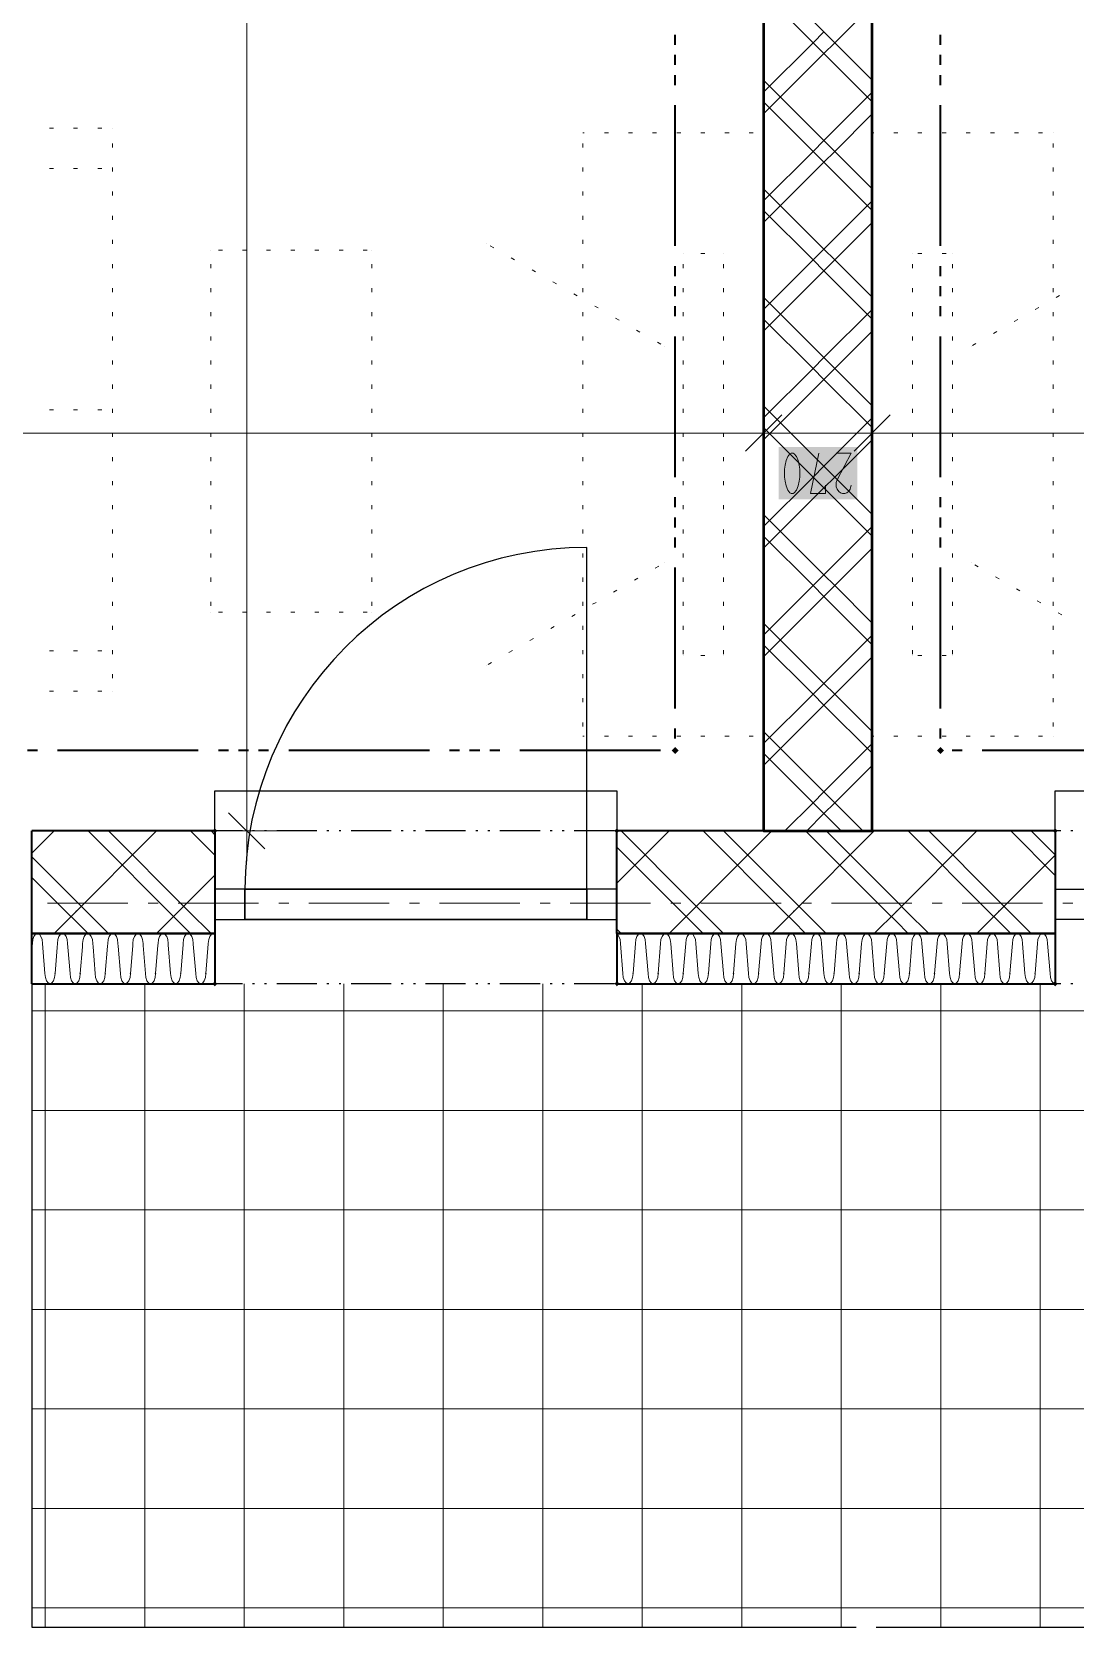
# Model space of a CAD drawing. Header units: millimetres. Extents: x 0 to 594, y 0 to 420.
# Drawn here: x 428.51 to 452.27, y 127.28 to 163.61 of the extents above; entities that cross this region are included whole.
import ezdxf

# ---------------------------------------------------------------- set-up
doc = ezdxf.new("R2010")
doc.units = ezdxf.units.MM
doc.header["$LTSCALE"] = 8
for name, color, linetype in [('PDF_Dvere', 7, 'Continuous'), ('PDF_Koty delkove', 7, 'Continuous'), ('PDF_Nabytek', 7, 'Continuous'), ('PDF_Obecne 0.25', 7, 'Continuous'), ('PDF_Osy hlavni', 7, 'Continuous'), ('PDF_Pozarni useky', 7, 'Continuous'), ('PDF_Srafy', 7, 'Continuous'), ('PDF_Steny akusticke', 7, 'Continuous'), ('PDF_Steny sendvic', 7, 'Continuous')]:
    doc.layers.add(name, color=color, linetype=linetype)

msp = doc.modelspace()

# ---------------------------------------------------------------- linework, layer by layer
at = {"layer": 'PDF_Dvere', "lineweight": 25}
msp.add_lwpolyline([(441.148, 144.084), (441.148, 151.869, 0.414213), (433.363, 144.084)], format="xyb", dxfattribs=at)
for points in [[(432.676, 143.397), (433.363, 143.397), (433.363, 144.084), (432.676, 144.084)], [(433.363, 143.397), (433.363, 144.084)], [(441.148, 143.397), (441.835, 143.397), (441.835, 144.084), (441.148, 144.084)], [(441.148, 143.397), (441.148, 144.084)], [(452.505, 143.397), (451.818, 143.397), (451.818, 144.084), (452.505, 144.084)]]:
    msp.add_lwpolyline(points, close=True, dxfattribs=at)
for points in [[(433.363, 144.084), (441.148, 144.084), (433.363, 144.084)], [(433.363, 143.397), (441.148, 143.397), (433.363, 143.397)]]:
    msp.add_lwpolyline(points, dxfattribs=at)
at = {"layer": 'PDF_Koty delkove', "lineweight": 18}
for points in [[(433.403, 145.412), (433.403, 169.339), (433.403, 177.846), (433.403, 188.275), (433.403, 189.603), (433.403, 196.014), (433.403, 218.728), (433.403, 220.102), (433.403, 222.575)], [(445.178, 155.161), (445.178, 154.474), (445.178, 153.787)], [(447.651, 155.161), (447.651, 154.474), (447.651, 153.787)], [(445.59, 154.886), (444.766, 154.062)], [(448.063, 154.886), (447.239, 154.062)], [(527.974, 154.474), (524.585, 154.474), (496.918, 154.474), (493.041, 154.474), (490.232, 154.474), (487.217, 154.474), (484.744, 154.474), (472.455, 154.474), (460.874, 154.474), (457.966, 154.474), (447.651, 154.474), (445.178, 154.474), (432.991, 154.474), (430.623, 154.474), (409.093, 154.474), (407.169, 154.474)], [(446.586, 153.283), (446.586, 153.1), (446.243, 153.1), (446.438, 154.016)], [(446.83, 154.016), (447.173, 154.016), (446.854, 153.405), (446.83, 153.344), (446.83, 153.252), (446.854, 153.192), (446.891, 153.146), (446.928, 153.115), (446.977, 153.1), (447.025, 153.1), (447.075, 153.115), (447.111, 153.146), (447.148, 153.192), (447.173, 153.283)], [(433.815, 145), (432.991, 145.824)], [(434.09, 145.412), (433.403, 145.412), (432.716, 145.412)], [(433.403, 145.412), (433.403, 144.725)]]:
    msp.add_lwpolyline(points, dxfattribs=at)
msp.add_lwpolyline([(445.656, 153.649), (445.656, 153.466), (445.668, 153.375), (445.693, 153.268), (445.729, 153.176), (445.778, 153.115), (445.803, 153.1), (445.851, 153.1), (445.876, 153.115), (445.925, 153.176), (445.961, 153.268), (445.986, 153.375), (445.999, 153.466), (445.999, 153.649), (445.986, 153.741), (445.961, 153.848), (445.925, 153.939), (445.876, 154.001), (445.851, 154.016), (445.803, 154.016), (445.778, 154.001), (445.729, 153.939), (445.693, 153.848), (445.668, 153.741)], close=True, dxfattribs=at)
at = {"layer": 'PDF_Koty delkove', "color": 7, "lineweight": 18, "true_color": 0xffffff, "transparency": 33554559}
msp.add_solid([(447.31, 154.154), (445.519, 154.154), (447.31, 152.963), (445.519, 152.963)], dxfattribs=at)
at = {"layer": 'PDF_Nabytek', "lineweight": 13}
for points in [[(429.002, 161.417), (428.91, 161.417)], [(429.551, 161.417), (429.46, 161.417)], [(430.101, 161.417), (430.009, 161.417)], [(430.344, 161.417), (430.344, 161.417)], [(430.344, 161.417), (430.344, 161.417)], [(430.344, 160.98), (430.344, 161.071)], [(441.057, 161.311), (441.057, 161.311)], [(441.092, 161.311), (441.057, 161.311)], [(441.057, 161.311), (441.057, 161.311)], [(441.057, 160.98), (441.057, 161.071)], [(441.641, 161.311), (441.549, 161.311)], [(442.191, 161.311), (442.099, 161.311)], [(442.74, 161.311), (442.649, 161.311)], [(443.29, 161.311), (443.198, 161.311)], [(443.839, 161.311), (443.748, 161.311)], [(444.389, 161.311), (444.297, 161.311)], [(444.938, 161.311), (444.847, 161.311)], [(445.178, 161.311), (445.178, 161.311)], [(445.178, 161.311), (445.178, 161.311)], [(445.178, 160.98), (445.178, 161.071)], [(447.686, 161.311), (447.651, 161.311)], [(447.651, 161.311), (447.651, 161.311)], [(447.651, 161.311), (447.651, 161.311)], [(447.651, 160.98), (447.651, 161.071)], [(448.235, 161.311), (448.144, 161.311)], [(448.785, 161.311), (448.693, 161.311)], [(449.334, 161.311), (449.243, 161.311)], [(449.884, 161.311), (449.792, 161.311)], [(450.433, 161.311), (450.342, 161.311)], [(450.983, 161.311), (450.891, 161.311)], [(451.533, 161.311), (451.441, 161.311)], [(451.772, 161.311), (451.772, 161.311)], [(451.772, 161.311), (451.772, 161.311)], [(451.772, 160.98), (451.772, 161.071)], [(429.002, 160.501), (428.91, 160.501)], [(429.551, 160.501), (429.46, 160.501)], [(430.101, 160.501), (430.009, 160.501)], [(430.344, 160.43), (430.344, 160.522)], [(430.344, 160.501), (430.344, 160.501)], [(441.057, 160.43), (441.057, 160.522)], [(445.178, 160.43), (445.178, 160.522)], [(447.651, 160.43), (447.651, 160.522)], [(451.772, 160.43), (451.772, 160.522)], [(430.344, 159.881), (430.344, 159.972)], [(441.057, 159.881), (441.057, 159.972)], [(445.178, 159.881), (445.178, 159.972)], [(447.651, 159.881), (447.651, 159.972)], [(451.772, 159.881), (451.772, 159.972)], [(430.344, 159.331), (430.344, 159.423)], [(441.057, 159.331), (441.057, 159.423)], [(445.178, 159.331), (445.178, 159.423)], [(447.651, 159.331), (447.651, 159.423)], [(451.772, 159.331), (451.772, 159.423)], [(430.344, 158.782), (430.344, 158.873)], [(438.868, 158.789), (438.868, 158.789)], [(441.057, 158.782), (441.057, 158.873)], [(445.178, 158.782), (445.178, 158.873)], [(447.651, 158.782), (447.651, 158.873)], [(451.772, 158.782), (451.772, 158.873)], [(432.586, 158.64), (432.586, 158.64)], [(432.586, 158.64), (432.586, 158.64)], [(432.849, 158.64), (432.757, 158.64)], [(433.398, 158.64), (433.307, 158.64)], [(433.948, 158.64), (433.856, 158.64)], [(434.497, 158.64), (434.406, 158.64)], [(435.047, 158.64), (434.955, 158.64)], [(435.596, 158.64), (435.505, 158.64)], [(436.146, 158.64), (436.054, 158.64)], [(436.25, 158.64), (436.25, 158.64)], [(436.25, 158.64), (436.25, 158.64)], [(439.03, 158.695), (438.951, 158.741)], [(439.506, 158.421), (439.426, 158.466)], [(443.346, 158.564), (443.346, 158.564)], [(443.346, 158.564), (443.346, 158.564)], [(443.839, 158.564), (443.748, 158.564)], [(444.262, 158.564), (444.262, 158.564)], [(444.262, 158.564), (444.262, 158.564)], [(448.567, 158.564), (448.567, 158.564)], [(448.567, 158.564), (448.567, 158.564)], [(448.785, 158.564), (448.693, 158.564)], [(449.334, 158.564), (449.243, 158.564)], [(449.483, 158.564), (449.483, 158.564)], [(449.483, 158.564), (449.483, 158.564)], [(430.344, 158.232), (430.344, 158.324)], [(432.586, 158.232), (432.586, 158.324)], [(436.25, 158.232), (436.25, 158.324)], [(439.982, 158.146), (439.902, 158.192)], [(441.057, 158.232), (441.057, 158.324)], [(443.346, 158.232), (443.346, 158.324)], [(444.262, 158.232), (444.262, 158.324)], [(445.178, 158.232), (445.178, 158.324)], [(447.651, 158.232), (447.651, 158.324)], [(448.567, 158.232), (448.567, 158.324)], [(449.483, 158.232), (449.483, 158.324)], [(451.772, 158.232), (451.772, 158.324)], [(430.344, 157.683), (430.344, 157.774)], [(432.586, 157.683), (432.586, 157.774)], [(436.25, 157.683), (436.25, 157.774)], [(440.458, 157.871), (440.378, 157.917)], [(441.057, 157.683), (441.057, 157.774)], [(443.346, 157.683), (443.346, 157.774)], [(444.262, 157.683), (444.262, 157.774)], [(445.178, 157.683), (445.178, 157.774)], [(447.651, 157.683), (447.651, 157.774)], [(448.567, 157.683), (448.567, 157.774)], [(449.483, 157.683), (449.483, 157.774)], [(451.772, 157.683), (451.772, 157.774)], [(440.933, 157.596), (440.854, 157.642)], [(441.409, 157.322), (441.33, 157.367)], [(451.363, 157.289), (451.443, 157.335)], [(451.839, 157.564), (451.918, 157.609)], [(430.344, 157.133), (430.344, 157.225)], [(432.586, 157.133), (432.586, 157.225)], [(436.25, 157.133), (436.25, 157.225)], [(441.057, 157.133), (441.057, 157.225)], [(441.885, 157.047), (441.806, 157.093)], [(443.346, 157.133), (443.346, 157.225)], [(444.262, 157.133), (444.262, 157.225)], [(445.178, 157.133), (445.178, 157.225)], [(447.651, 157.133), (447.651, 157.225)], [(448.567, 157.133), (448.567, 157.225)], [(449.483, 157.133), (449.483, 157.225)], [(450.887, 157.014), (450.967, 157.06)], [(451.772, 157.133), (451.772, 157.225)], [(430.344, 156.584), (430.344, 156.675)], [(432.586, 156.584), (432.586, 156.675)], [(436.25, 156.584), (436.25, 156.675)], [(441.057, 156.584), (441.057, 156.675)], [(442.361, 156.772), (442.282, 156.818)], [(443.346, 156.584), (443.346, 156.675)], [(444.262, 156.584), (444.262, 156.675)], [(445.178, 156.584), (445.178, 156.675)], [(447.651, 156.584), (447.651, 156.675)], [(448.567, 156.584), (448.567, 156.675)], [(449.483, 156.584), (449.483, 156.675)], [(450.411, 156.739), (450.491, 156.785)], [(451.772, 156.584), (451.772, 156.675)], [(442.837, 156.497), (442.758, 156.543)], [(442.91, 156.455), (442.91, 156.455)], [(449.919, 156.455), (449.919, 156.455)], [(449.936, 156.465), (450.015, 156.51)], [(430.344, 156.034), (430.344, 156.126)], [(432.586, 156.034), (432.586, 156.126)], [(436.25, 156.034), (436.25, 156.126)], [(441.057, 156.034), (441.057, 156.126)], [(443.346, 156.034), (443.346, 156.126)], [(444.262, 156.034), (444.262, 156.126)], [(445.178, 156.034), (445.178, 156.126)], [(447.651, 156.034), (447.651, 156.126)], [(448.567, 156.034), (448.567, 156.126)], [(449.483, 156.034), (449.483, 156.126)], [(451.772, 156.034), (451.772, 156.126)], [(430.344, 155.484), (430.344, 155.576)], [(432.586, 155.484), (432.586, 155.576)], [(436.25, 155.484), (436.25, 155.576)], [(441.057, 155.484), (441.057, 155.576)], [(443.346, 155.484), (443.346, 155.576)], [(444.262, 155.484), (444.262, 155.576)], [(445.178, 155.484), (445.178, 155.576)], [(447.651, 155.484), (447.651, 155.576)], [(448.567, 155.484), (448.567, 155.576)], [(449.483, 155.484), (449.483, 155.576)], [(451.772, 155.484), (451.772, 155.576)], [(429.002, 155.006), (428.91, 155.006)], [(429.551, 155.006), (429.46, 155.006)], [(430.101, 155.006), (430.009, 155.006)], [(430.344, 154.935), (430.344, 155.027)], [(430.344, 155.006), (430.344, 155.006)], [(432.586, 154.935), (432.586, 155.027)], [(436.25, 154.935), (436.25, 155.027)], [(441.057, 154.935), (441.057, 155.027)], [(443.346, 154.935), (443.346, 155.027)], [(444.262, 154.935), (444.262, 155.027)], [(445.178, 154.935), (445.178, 155.027)], [(447.651, 154.935), (447.651, 155.027)], [(448.567, 154.935), (448.567, 155.027)], [(449.483, 154.935), (449.483, 155.027)], [(451.772, 154.935), (451.772, 155.027)], [(430.344, 154.385), (430.344, 154.477)], [(432.586, 154.385), (432.586, 154.477)], [(436.25, 154.385), (436.25, 154.477)], [(441.057, 154.385), (441.057, 154.477)], [(443.346, 154.385), (443.346, 154.477)], [(444.262, 154.385), (444.262, 154.477)], [(445.178, 154.385), (445.178, 154.477)], [(447.651, 154.385), (447.651, 154.477)], [(448.567, 154.385), (448.567, 154.477)], [(449.483, 154.385), (449.483, 154.477)], [(451.772, 154.385), (451.772, 154.477)], [(430.344, 153.836), (430.344, 153.927)], [(432.586, 153.836), (432.586, 153.927)], [(436.25, 153.836), (436.25, 153.927)], [(441.057, 153.836), (441.057, 153.927)], [(443.346, 153.836), (443.346, 153.927)], [(444.262, 153.836), (444.262, 153.927)], [(445.178, 153.836), (445.178, 153.927)], [(447.651, 153.836), (447.651, 153.927)], [(448.567, 153.836), (448.567, 153.927)], [(449.483, 153.836), (449.483, 153.927)], [(451.772, 153.836), (451.772, 153.927)], [(430.344, 153.286), (430.344, 153.378)], [(432.586, 153.286), (432.586, 153.378)], [(436.25, 153.286), (436.25, 153.378)], [(441.057, 153.286), (441.057, 153.378)], [(443.346, 153.286), (443.346, 153.378)], [(444.262, 153.286), (444.262, 153.378)], [(445.178, 153.286), (445.178, 153.378)], [(447.651, 153.286), (447.651, 153.378)], [(448.567, 153.286), (448.567, 153.378)], [(449.483, 153.286), (449.483, 153.378)], [(451.772, 153.286), (451.772, 153.378)], [(430.344, 152.737), (430.344, 152.828)], [(432.586, 152.737), (432.586, 152.828)], [(436.25, 152.737), (436.25, 152.828)], [(441.057, 152.737), (441.057, 152.828)], [(443.346, 152.737), (443.346, 152.828)], [(444.262, 152.737), (444.262, 152.828)], [(445.178, 152.737), (445.178, 152.828)], [(447.651, 152.737), (447.651, 152.828)], [(448.567, 152.737), (448.567, 152.828)], [(449.483, 152.737), (449.483, 152.828)], [(451.772, 152.737), (451.772, 152.828)], [(430.344, 152.187), (430.344, 152.279)], [(432.586, 152.187), (432.586, 152.279)], [(436.25, 152.187), (436.25, 152.279)], [(441.057, 152.187), (441.057, 152.279)], [(443.346, 152.187), (443.346, 152.279)], [(444.262, 152.187), (444.262, 152.279)], [(445.178, 152.187), (445.178, 152.279)], [(447.651, 152.187), (447.651, 152.279)], [(448.567, 152.187), (448.567, 152.279)], [(449.483, 152.187), (449.483, 152.279)], [(451.772, 152.187), (451.772, 152.279)], [(430.344, 151.638), (430.344, 151.729)], [(432.586, 151.638), (432.586, 151.729)], [(436.25, 151.638), (436.25, 151.729)], [(441.057, 151.638), (441.057, 151.729)], [(442.91, 151.514), (442.91, 151.514)], [(443.346, 151.638), (443.346, 151.729)], [(444.262, 151.638), (444.262, 151.729)], [(445.178, 151.638), (445.178, 151.729)], [(447.651, 151.638), (447.651, 151.729)], [(448.567, 151.638), (448.567, 151.729)], [(449.483, 151.638), (449.483, 151.729)], [(449.919, 151.514), (449.919, 151.514)], [(451.772, 151.638), (451.772, 151.729)], [(430.344, 151.088), (430.344, 151.18)], [(432.586, 151.088), (432.586, 151.18)], [(436.25, 151.088), (436.25, 151.18)], [(441.057, 151.088), (441.057, 151.18)], [(442.233, 151.122), (442.312, 151.168)], [(442.709, 151.397), (442.788, 151.443)], [(443.346, 151.088), (443.346, 151.18)], [(444.262, 151.088), (444.262, 151.18)], [(445.178, 151.088), (445.178, 151.18)], [(447.651, 151.088), (447.651, 151.18)], [(448.567, 151.088), (448.567, 151.18)], [(449.483, 151.088), (449.483, 151.18)], [(450.064, 151.43), (449.985, 151.475)], [(450.54, 151.155), (450.461, 151.201)], [(451.772, 151.088), (451.772, 151.18)], [(441.757, 150.847), (441.836, 150.893)], [(451.016, 150.88), (450.936, 150.926)], [(430.344, 150.539), (430.344, 150.63)], [(432.586, 150.539), (432.586, 150.63)], [(436.25, 150.539), (436.25, 150.63)], [(441.057, 150.539), (441.057, 150.63)], [(441.281, 150.573), (441.36, 150.618)], [(443.346, 150.539), (443.346, 150.63)], [(444.262, 150.539), (444.262, 150.63)], [(445.178, 150.539), (445.178, 150.63)], [(447.651, 150.539), (447.651, 150.63)], [(448.567, 150.539), (448.567, 150.63)], [(449.483, 150.539), (449.483, 150.63)], [(451.492, 150.605), (451.412, 150.651)], [(451.772, 150.539), (451.772, 150.63)], [(430.344, 149.989), (430.344, 150.081)], [(432.586, 150.397), (432.586, 150.397)], [(432.586, 150.397), (432.586, 150.397)], [(432.849, 150.397), (432.757, 150.397)], [(433.398, 150.397), (433.307, 150.397)], [(433.948, 150.397), (433.856, 150.397)], [(434.497, 150.397), (434.406, 150.397)], [(435.047, 150.397), (434.955, 150.397)], [(435.596, 150.397), (435.505, 150.397)], [(436.146, 150.397), (436.054, 150.397)], [(436.25, 150.397), (436.25, 150.397)], [(436.25, 150.397), (436.25, 150.397)], [(440.329, 150.023), (440.408, 150.069)], [(440.805, 150.298), (440.884, 150.344)], [(441.057, 149.989), (441.057, 150.081)], [(443.346, 149.989), (443.346, 150.081)], [(444.262, 149.989), (444.262, 150.081)], [(445.178, 149.989), (445.178, 150.081)], [(447.651, 149.989), (447.651, 150.081)], [(448.567, 149.989), (448.567, 150.081)], [(449.483, 149.989), (449.483, 150.081)], [(451.772, 149.989), (451.772, 150.081)], [(451.968, 150.331), (451.888, 150.376)], [(439.853, 149.748), (439.933, 149.794)], [(429.002, 149.51), (428.91, 149.51)], [(429.551, 149.51), (429.46, 149.51)], [(430.101, 149.51), (430.009, 149.51)], [(430.344, 149.44), (430.344, 149.531)], [(430.344, 149.51), (430.344, 149.51)], [(439.377, 149.474), (439.457, 149.519)], [(441.057, 149.44), (441.057, 149.531)], [(443.346, 149.44), (443.346, 149.531)], [(443.346, 149.405), (443.346, 149.405)], [(443.346, 149.405), (443.346, 149.405)], [(443.839, 149.405), (443.748, 149.405)], [(444.262, 149.44), (444.262, 149.531)], [(444.262, 149.405), (444.262, 149.405)], [(444.262, 149.405), (444.262, 149.405)], [(445.178, 149.44), (445.178, 149.531)], [(447.651, 149.44), (447.651, 149.531)], [(448.567, 149.44), (448.567, 149.531)], [(448.567, 149.405), (448.567, 149.405)], [(448.567, 149.405), (448.567, 149.405)], [(448.785, 149.405), (448.693, 149.405)], [(449.334, 149.405), (449.243, 149.405)], [(449.483, 149.44), (449.483, 149.531)], [(449.483, 149.405), (449.483, 149.405)], [(449.483, 149.405), (449.483, 149.405)], [(451.772, 149.44), (451.772, 149.531)], [(430.344, 148.89), (430.344, 148.982)], [(438.868, 149.18), (438.868, 149.18)], [(438.901, 149.199), (438.981, 149.245)], [(441.057, 148.89), (441.057, 148.982)], [(445.178, 148.89), (445.178, 148.982)], [(447.651, 148.89), (447.651, 148.982)], [(451.772, 148.89), (451.772, 148.982)], [(429.002, 148.594), (428.91, 148.594)], [(429.551, 148.594), (429.46, 148.594)], [(430.101, 148.594), (430.009, 148.594)], [(430.344, 148.594), (430.344, 148.594)], [(430.344, 148.594), (430.344, 148.594)], [(441.057, 148.341), (441.057, 148.432)], [(445.178, 148.341), (445.178, 148.432)], [(447.651, 148.341), (447.651, 148.432)], [(451.772, 148.341), (451.772, 148.432)], [(441.057, 147.791), (441.057, 147.883)], [(445.178, 147.791), (445.178, 147.883)], [(447.651, 147.791), (447.651, 147.883)], [(451.772, 147.791), (451.772, 147.883)], [(441.092, 147.573), (441.057, 147.573)], [(441.057, 147.573), (441.057, 147.573)], [(441.057, 147.573), (441.057, 147.573)], [(441.641, 147.573), (441.549, 147.573)], [(442.191, 147.573), (442.099, 147.573)], [(442.74, 147.573), (442.649, 147.573)], [(443.29, 147.573), (443.198, 147.573)], [(443.839, 147.573), (443.748, 147.573)], [(444.389, 147.573), (444.297, 147.573)], [(444.938, 147.573), (444.847, 147.573)], [(445.178, 147.573), (445.178, 147.573)], [(445.178, 147.573), (445.178, 147.573)], [(447.686, 147.573), (447.651, 147.573)], [(447.651, 147.573), (447.651, 147.573)], [(447.651, 147.573), (447.651, 147.573)], [(448.235, 147.573), (448.144, 147.573)], [(448.785, 147.573), (448.693, 147.573)], [(449.334, 147.573), (449.243, 147.573)], [(449.884, 147.573), (449.792, 147.573)], [(450.433, 147.573), (450.342, 147.573)], [(450.983, 147.573), (450.891, 147.573)], [(451.533, 147.573), (451.441, 147.573)], [(451.772, 147.573), (451.772, 147.573)], [(451.772, 147.573), (451.772, 147.573)]]:
    msp.add_lwpolyline(points, dxfattribs=at)
at = {"layer": 'PDF_Obecne 0.25', "lineweight": 25}
for points in [[(432.676, 145.412), (432.676, 146.328), (441.835, 146.328), (441.835, 145.412)], [(451.818, 145.412), (451.818, 146.328), (460.977, 146.328), (460.977, 145.412)], [(428.509, 141.932), (428.509, 127.278), (447.286, 127.278)], [(447.743, 127.278), (471.922, 127.278), (471.922, 141.932)]]:
    msp.add_lwpolyline(points, dxfattribs=at)
at = {"layer": 'PDF_Osy hlavni', "lineweight": 18}
for points in [[(430.696, 143.763), (428.865, 143.763)], [(431.383, 143.763), (431.154, 143.763)], [(433.673, 143.763), (431.841, 143.763)], [(434.36, 143.763), (434.131, 143.763)], [(436.65, 143.763), (434.818, 143.763)], [(437.336, 143.763), (437.107, 143.763)], [(439.626, 143.763), (437.794, 143.763)], [(440.313, 143.763), (440.084, 143.763)], [(442.603, 143.763), (440.771, 143.763)], [(443.29, 143.763), (443.061, 143.763)], [(445.579, 143.763), (443.748, 143.763)], [(446.266, 143.763), (446.037, 143.763)], [(448.556, 143.763), (446.724, 143.763)], [(449.243, 143.763), (449.014, 143.763)], [(451.533, 143.763), (449.701, 143.763)], [(452.219, 143.763), (451.99, 143.763)]]:
    msp.add_lwpolyline(points, dxfattribs=at)
at = {"layer": 'PDF_Pozarni useky', "lineweight": 35}
for points in [[(443.163, 163.315), (443.163, 163.544)], [(449.208, 163.315), (449.208, 163.544)], [(443.163, 162.857), (443.163, 163.086)], [(449.208, 162.857), (449.208, 163.086)], [(443.163, 162.399), (443.163, 162.628)], [(449.208, 162.399), (449.208, 162.628)], [(443.163, 158.736), (443.163, 161.941)], [(449.208, 158.736), (449.208, 161.941)], [(443.163, 158.049), (443.163, 158.278)], [(449.208, 158.049), (449.208, 158.278)], [(443.163, 157.591), (443.163, 157.82)], [(449.208, 157.591), (449.208, 157.82)], [(443.163, 157.133), (443.163, 157.362)], [(449.208, 157.133), (449.208, 157.362)], [(443.163, 153.47), (443.163, 156.675)], [(449.208, 153.47), (449.208, 156.675)], [(443.163, 152.783), (443.163, 153.012)], [(449.208, 152.783), (449.208, 153.012)], [(443.163, 152.325), (443.163, 152.554)], [(449.208, 152.325), (449.208, 152.554)], [(443.163, 151.867), (443.163, 152.096)], [(449.208, 151.867), (449.208, 152.096)], [(443.163, 148.203), (443.163, 151.409)], [(449.208, 148.203), (449.208, 151.409)], [(443.163, 147.516), (443.163, 147.745)], [(449.208, 147.516), (449.208, 147.745)], [(428.636, 147.244), (428.407, 147.244)], [(432.299, 147.244), (429.094, 147.244)], [(432.986, 147.244), (432.757, 147.244)], [(433.444, 147.244), (433.215, 147.244)], [(433.902, 147.244), (433.673, 147.244)], [(437.565, 147.244), (434.36, 147.244)], [(438.252, 147.244), (438.023, 147.244)], [(438.71, 147.244), (438.481, 147.244)], [(439.168, 147.244), (438.939, 147.244)], [(442.832, 147.244), (439.626, 147.244)], [(443.163, 147.244), (443.163, 147.287)], [(449.208, 147.244), (449.208, 147.287)], [(449.243, 147.244), (449.208, 147.244)], [(449.701, 147.244), (449.472, 147.244)], [(453.364, 147.244), (450.159, 147.244)]]:
    msp.add_lwpolyline(points, dxfattribs=at)
at = {"layer": 'PDF_Pozarni useky', "lineweight": 35, "transparency": 33554559}
for points in [[(443.243, 147.244), (443.163, 147.164), (443.163, 147.324), (443.083, 147.244)], [(443.163, 147.164), (443.083, 147.244), (443.243, 147.244), (443.163, 147.324)], [(449.208, 147.164), (449.128, 147.244), (449.288, 147.244), (449.208, 147.324)], [(449.288, 147.244), (449.208, 147.164), (449.208, 147.324), (449.128, 147.244)]]:
    msp.add_solid(points, dxfattribs=at)
at = {"layer": 'PDF_Srafy', "lineweight": 9}
for points in [[(440.146, 141.932), (440.146, 141.314), (435.613, 141.314), (431.08, 141.314), (428.509, 141.314)], [(428.813, 141.932), (428.813, 139.047), (428.813, 134.513), (428.813, 129.98), (428.813, 127.278)], [(431.08, 141.932), (431.08, 141.314), (431.08, 136.78), (431.08, 132.247), (431.08, 127.713), (431.08, 127.278)], [(433.346, 141.932), (433.346, 139.047), (433.346, 134.513), (433.346, 129.98), (433.346, 127.278)], [(435.613, 141.932), (435.613, 141.314), (435.613, 136.78), (435.613, 132.247), (435.613, 127.713), (435.613, 127.278)], [(437.88, 141.932), (437.88, 139.047), (437.88, 134.513)], [(442.413, 141.932), (442.413, 139.047), (442.413, 134.513), (442.413, 129.98)], [(444.68, 141.932), (444.68, 141.314), (444.68, 136.78), (444.68, 132.247), (444.68, 127.713)], [(446.946, 141.932), (446.946, 139.047), (446.946, 134.513), (446.946, 129.98), (446.946, 127.278)], [(449.213, 141.932), (449.213, 141.314), (449.213, 136.78), (449.213, 132.247), (449.213, 127.713), (449.213, 127.278)], [(451.48, 141.932), (451.48, 139.047), (451.48, 134.513), (451.48, 129.98), (451.48, 127.278)], [(471.922, 141.314), (471.88, 141.314), (467.346, 141.314), (462.813, 141.314), (458.28, 141.314), (453.746, 141.314), (449.213, 141.314), (444.68, 141.314), (440.146, 141.314)], [(440.146, 141.314), (440.146, 136.78), (440.146, 132.247)], [(442.413, 139.047), (437.88, 139.047), (433.346, 139.047), (428.813, 139.047), (428.509, 139.047)], [(471.922, 139.047), (469.613, 139.047), (465.08, 139.047), (460.546, 139.047), (456.013, 139.047), (451.48, 139.047), (446.946, 139.047), (442.413, 139.047)], [(444.68, 136.78), (440.146, 136.78), (435.613, 136.78), (431.08, 136.78), (428.509, 136.78)], [(471.922, 136.78), (471.88, 136.78), (467.346, 136.78), (462.813, 136.78), (458.28, 136.78), (453.746, 136.78), (449.213, 136.78), (444.68, 136.78)], [(446.946, 134.513), (442.413, 134.513), (437.88, 134.513), (433.346, 134.513), (428.813, 134.513), (428.509, 134.513)], [(437.88, 134.513), (437.88, 129.98), (437.88, 127.278)], [(471.922, 134.513), (469.613, 134.513), (465.08, 134.513), (460.546, 134.513), (456.013, 134.513), (451.48, 134.513), (446.946, 134.513)], [(449.213, 132.247), (444.68, 132.247), (440.146, 132.247), (435.613, 132.247), (431.08, 132.247), (428.509, 132.247)], [(440.146, 132.247), (440.146, 127.713), (440.146, 127.278)], [(471.922, 132.247), (471.88, 132.247), (467.346, 132.247), (462.813, 132.247), (458.28, 132.247), (453.746, 132.247), (449.213, 132.247)], [(451.48, 129.98), (446.946, 129.98), (442.413, 129.98), (437.88, 129.98), (433.346, 129.98), (428.813, 129.98), (428.509, 129.98)], [(442.413, 129.98), (442.413, 127.278)], [(471.922, 129.98), (469.613, 129.98), (465.08, 129.98), (460.546, 129.98), (456.013, 129.98), (451.48, 129.98)], [(453.746, 127.713), (449.213, 127.713), (444.68, 127.713), (440.146, 127.713), (435.613, 127.713), (431.08, 127.713), (428.509, 127.713)], [(444.68, 127.713), (444.68, 127.278)]]:
    msp.add_lwpolyline(points, dxfattribs=at)
at = {"layer": 'PDF_Steny akusticke', "lineweight": 50}
msp.add_lwpolyline([(445.316, 188.275), (445.178, 188.275), (445.178, 145.412), (447.651, 145.412), (447.651, 188.275), (447.514, 188.275)], dxfattribs=at)
at = {"layer": 'PDF_Steny akusticke', "lineweight": 9}
for points in [[(446.799, 163.363), (446.552, 163.61), (445.178, 164.984)], [(446.305, 163.363), (445.178, 164.49)], [(446.799, 163.363), (447.651, 164.215)], [(446.305, 163.363), (446.552, 163.61)], [(445.178, 162.237), (446.305, 163.363)], [(446.552, 163.116), (446.305, 163.363)], [(446.552, 163.116), (446.799, 163.363)], [(447.651, 162.511), (446.799, 163.363)], [(445.178, 161.742), (446.552, 163.116)], [(447.651, 162.017), (446.552, 163.116)], [(446.799, 160.89), (446.552, 161.138), (445.178, 162.511)], [(446.552, 161.138), (447.651, 162.237)], [(446.305, 160.89), (445.178, 162.017)], [(446.799, 160.89), (447.651, 161.742)], [(446.305, 160.89), (446.552, 161.138)], [(445.178, 159.764), (446.305, 160.89)], [(445.178, 159.269), (446.552, 160.643)], [(446.552, 160.643), (446.305, 160.89)], [(446.552, 160.643), (446.799, 160.89)], [(447.651, 159.544), (446.552, 160.643)], [(447.651, 160.039), (446.799, 160.89)], [(446.799, 158.417), (446.552, 158.665), (445.178, 160.039)], [(446.305, 158.417), (445.178, 159.544)], [(446.552, 158.665), (447.651, 159.764)], [(446.799, 158.417), (447.651, 159.269)], [(445.178, 157.291), (446.305, 158.417)], [(446.305, 158.417), (446.552, 158.665)], [(446.552, 158.17), (446.305, 158.417)], [(446.552, 158.17), (446.799, 158.417)], [(447.651, 157.566), (446.799, 158.417)], [(445.178, 156.796), (446.552, 158.17)], [(447.651, 157.071), (446.552, 158.17)], [(446.799, 155.945), (446.552, 156.192), (445.178, 157.566)], [(446.305, 155.945), (445.178, 157.071)], [(446.552, 156.192), (447.651, 157.291)], [(446.799, 155.945), (447.651, 156.796)], [(445.178, 154.818), (446.305, 155.945)], [(446.305, 155.945), (446.552, 156.192)], [(446.552, 155.697), (446.305, 155.945)], [(446.552, 155.697), (446.799, 155.945)], [(447.651, 155.093), (446.799, 155.945)], [(445.178, 154.323), (446.552, 155.697)], [(447.651, 154.598), (446.552, 155.697)], [(446.799, 153.472), (446.552, 153.719), (445.178, 155.093)], [(446.305, 153.472), (446.552, 153.719), (447.651, 154.818)], [(446.305, 153.472), (445.178, 154.598)], [(446.799, 153.472), (447.651, 154.323)], [(445.178, 152.345), (446.305, 153.472)], [(445.178, 151.851), (446.552, 153.224), (446.799, 153.472)], [(446.552, 153.224), (446.305, 153.472)], [(447.651, 152.62), (446.799, 153.472)], [(447.651, 152.125), (446.552, 153.224)], [(446.799, 150.999), (446.552, 151.246), (445.178, 152.62)], [(445.178, 149.872), (446.305, 150.999), (446.552, 151.246), (447.651, 152.345)], [(446.305, 150.999), (445.178, 152.125)], [(445.178, 149.378), (446.552, 150.752), (446.799, 150.999), (447.651, 151.851)], [(446.552, 150.752), (446.305, 150.999)], [(447.651, 150.147), (446.799, 150.999)], [(447.651, 149.652), (446.552, 150.752)], [(446.799, 148.526), (446.552, 148.773), (445.178, 150.147)], [(445.178, 147.399), (446.305, 148.526), (446.552, 148.773), (447.651, 149.872)], [(446.305, 148.526), (445.178, 149.652)], [(445.178, 146.905), (446.552, 148.279), (446.799, 148.526), (447.651, 149.378)], [(446.552, 148.279), (446.305, 148.526)], [(447.651, 147.18), (446.552, 148.279)], [(447.651, 147.674), (446.799, 148.526)], [(446.799, 146.053), (446.552, 146.3), (445.178, 147.674)], [(446.305, 146.053), (445.178, 147.18)], [(446.552, 146.3), (447.651, 147.399)], [(446.799, 146.053), (447.651, 146.905)], [(446.305, 146.053), (446.552, 146.3)], [(445.664, 145.412), (446.305, 146.053)], [(446.158, 145.412), (446.552, 145.806), (446.799, 146.053)], [(446.552, 145.806), (446.305, 146.053)], [(446.946, 145.412), (446.552, 145.806)], [(447.44, 145.412), (446.799, 146.053)]]:
    msp.add_lwpolyline(points, dxfattribs=at)
at = {"layer": 'PDF_Steny sendvic', "lineweight": 9}
for points in [[(428.509, 144.908), (428.643, 145.042), (429.013, 145.412)], [(429.013, 143.076), (429.517, 143.58), (431.214, 145.278), (431.348, 145.412)], [(431.619, 143.58), (430.03, 145.169), (429.787, 145.412)], [(431.852, 143.814), (430.457, 145.208), (430.254, 145.412)], [(432.676, 144.858), (432.169, 145.365), (432.122, 145.412)], [(432.676, 145.325), (432.597, 145.405), (432.589, 145.412)], [(441.835, 144.221), (443.026, 145.412)], [(443.53, 143.814), (441.931, 145.412)], [(443.026, 143.076), (443.53, 143.58), (445.361, 145.412)], [(445.632, 143.58), (443.8, 145.412)], [(445.865, 143.814), (444.267, 145.412)], [(445.361, 143.076), (445.865, 143.58), (447.697, 145.412)], [(447.967, 143.58), (446.135, 145.412)], [(448.201, 143.814), (446.602, 145.412)], [(447.697, 143.076), (448.201, 143.58), (450.032, 145.412)], [(450.302, 143.58), (448.471, 145.412)], [(450.536, 143.814), (448.938, 145.412)], [(451.818, 144.4), (450.806, 145.412)], [(451.818, 144.867), (451.273, 145.412)], [(443.296, 143.58), (441.835, 145.041)], [(429.517, 143.814), (428.509, 144.821)], [(450.032, 143.076), (450.536, 143.58), (451.818, 144.862)], [(429.283, 143.58), (428.509, 144.354)], [(431.348, 143.076), (431.852, 143.58), (432.676, 144.404)], [(429.517, 143.347), (429.283, 143.58)], [(429.75, 143.58), (429.517, 143.814)], [(430.254, 143.076), (429.75, 143.58)], [(431.852, 143.347), (431.619, 143.58)], [(432.086, 143.58), (431.852, 143.814)], [(432.589, 143.076), (432.086, 143.58)], [(443.53, 143.347), (443.296, 143.58)], [(443.763, 143.58), (443.53, 143.814)], [(444.267, 143.076), (443.763, 143.58)], [(445.865, 143.347), (445.632, 143.58)], [(446.099, 143.58), (445.865, 143.814)], [(446.602, 143.076), (446.099, 143.58)], [(448.201, 143.347), (447.967, 143.58)], [(448.434, 143.58), (448.201, 143.814)], [(448.938, 143.076), (448.434, 143.58)], [(450.536, 143.347), (450.302, 143.58)], [(450.77, 143.58), (450.536, 143.814)], [(451.273, 143.076), (450.77, 143.58)], [(429.787, 143.076), (429.517, 143.347)], [(432.122, 143.076), (431.852, 143.347)], [(441.931, 143.076), (441.835, 143.173)], [(443.8, 143.076), (443.53, 143.347)], [(446.135, 143.076), (445.865, 143.347)], [(448.471, 143.076), (448.201, 143.347)], [(450.806, 143.076), (450.536, 143.347)], [(428.52, 142.847), (428.511, 142.74), (428.509, 142.714)], [(428.623, 143.076), (428.591, 143.06), (428.554, 143.01), (428.529, 142.936), (428.52, 142.847)], [(428.52, 142.847), (428.52, 142.847)], [(428.75, 142.847), (428.741, 142.936), (428.716, 143.01), (428.679, 143.06), (428.647, 143.076)], [(428.759, 142.746), (428.75, 142.847)], [(429.092, 142.847), (429.085, 142.754), (429.036, 142.161)], [(429.196, 143.076), (429.164, 143.06), (429.126, 143.01), (429.101, 142.936), (429.092, 142.847)], [(429.092, 142.847), (429.092, 142.847)], [(429.323, 142.847), (429.314, 142.936), (429.289, 143.01), (429.252, 143.06), (429.22, 143.076)], [(429.323, 142.847), (429.33, 142.761), (429.379, 142.161), (429.388, 142.073), (429.413, 141.999), (429.45, 141.949), (429.494, 141.932)], [(429.665, 142.847), (429.658, 142.769), (429.608, 142.161)], [(429.768, 143.076), (429.736, 143.06), (429.699, 143.01), (429.674, 142.936), (429.665, 142.847)], [(429.665, 142.847), (429.665, 142.847)], [(429.787, 143.076), (429.787, 143.076)], [(429.895, 142.847), (429.886, 142.936), (429.861, 143.01), (429.824, 143.06), (429.792, 143.076)], [(429.952, 142.161), (429.901, 142.775), (429.895, 142.847)], [(430.237, 142.847), (430.232, 142.783), (430.181, 142.161)], [(430.34, 143.076), (430.308, 143.06), (430.271, 143.01), (430.246, 142.936), (430.237, 142.847)], [(430.237, 142.847), (430.237, 142.847)], [(430.467, 142.847), (430.459, 142.936), (430.434, 143.01), (430.396, 143.06), (430.364, 143.076)], [(430.467, 142.847), (430.472, 142.79), (430.524, 142.161), (430.533, 142.073), (430.558, 141.999), (430.595, 141.949), (430.639, 141.932)], [(430.81, 142.847), (430.806, 142.798), (430.753, 142.161)], [(430.843, 143.01), (430.819, 142.936), (430.81, 142.847)], [(430.81, 142.847), (430.81, 142.847)], [(430.913, 143.076), (430.881, 143.06), (430.843, 143.01)], [(431.04, 142.847), (431.031, 142.936), (431.006, 143.01), (430.969, 143.06), (430.937, 143.076)], [(431.097, 142.161), (431.043, 142.804), (431.04, 142.847)], [(431.382, 142.847), (431.379, 142.812), (431.326, 142.161)], [(431.485, 143.076), (431.453, 143.06), (431.416, 143.01), (431.391, 142.936), (431.382, 142.847)], [(431.382, 142.847), (431.382, 142.847)], [(431.612, 142.847), (431.604, 142.936), (431.579, 143.01), (431.541, 143.06), (431.509, 143.076)], [(431.669, 142.161), (431.615, 142.818), (431.612, 142.847)], [(431.955, 142.847), (431.953, 142.827), (431.898, 142.161)], [(432.058, 143.076), (432.026, 143.06), (431.988, 143.01), (431.963, 142.936), (431.955, 142.847)], [(431.955, 142.847), (431.955, 142.847)], [(432.185, 142.847), (432.176, 142.936), (432.151, 143.01), (432.114, 143.06), (432.082, 143.076)], [(432.241, 142.161), (432.186, 142.833), (432.185, 142.847)], [(432.527, 142.847), (432.527, 142.841), (432.47, 142.161)], [(432.63, 143.076), (432.598, 143.06), (432.561, 143.01), (432.536, 142.936), (432.527, 142.847)], [(432.527, 142.847), (432.527, 142.847)], [(432.527, 142.847), (432.527, 142.847)], [(432.676, 143.065), (432.654, 143.076)], [(441.916, 142.847), (441.907, 142.936), (441.882, 143.01), (441.845, 143.06), (441.835, 143.065)], [(441.973, 142.161), (441.916, 142.847)], [(442.258, 142.847), (442.202, 142.161)], [(442.361, 143.076), (442.329, 143.06), (442.292, 143.01), (442.267, 142.936), (442.258, 142.847)], [(442.258, 142.847), (442.258, 142.847)], [(442.488, 142.847), (442.48, 142.936), (442.455, 143.01), (442.417, 143.06), (442.385, 143.076)], [(442.545, 142.161), (442.488, 142.847)], [(442.831, 142.847), (442.774, 142.161)], [(442.934, 143.076), (442.902, 143.06), (442.864, 143.01), (442.839, 142.936), (442.831, 142.847)], [(442.831, 142.847), (442.831, 142.847)], [(443.061, 142.847), (443.052, 142.936), (443.027, 143.01), (442.99, 143.06), (442.958, 143.076)], [(443.117, 142.161), (443.061, 142.847)], [(443.403, 142.847), (443.346, 142.161)], [(443.506, 143.076), (443.474, 143.06), (443.437, 143.01), (443.412, 142.936), (443.403, 142.847)], [(443.403, 142.847), (443.403, 142.847)], [(443.633, 142.847), (443.624, 142.936), (443.599, 143.01), (443.562, 143.06), (443.53, 143.076)], [(443.69, 142.161), (443.633, 142.847)], [(443.975, 142.847), (443.919, 142.161)], [(444.079, 143.076), (444.047, 143.06), (444.009, 143.01), (443.984, 142.936), (443.975, 142.847)], [(443.975, 142.847), (443.975, 142.847)], [(444.206, 142.847), (444.197, 142.936), (444.172, 143.01), (444.135, 143.06), (444.103, 143.076)], [(444.262, 142.161), (444.206, 142.847)], [(444.548, 142.847), (444.491, 142.161)], [(444.651, 143.076), (444.619, 143.06), (444.582, 143.01), (444.557, 142.936), (444.548, 142.847)], [(444.548, 142.847), (444.548, 142.847)], [(444.778, 142.847), (444.769, 142.936), (444.744, 143.01), (444.707, 143.06), (444.675, 143.076)], [(444.835, 142.161), (444.778, 142.847)], [(445.12, 142.847), (445.064, 142.161)], [(445.223, 143.076), (445.191, 143.06), (445.154, 143.01), (445.129, 142.936), (445.12, 142.847)], [(445.12, 142.847), (445.12, 142.847)], [(445.35, 142.847), (445.342, 142.936), (445.317, 143.01), (445.279, 143.06), (445.247, 143.076)], [(445.407, 142.161), (445.35, 142.847)], [(445.693, 142.847), (445.636, 142.161)], [(445.796, 143.076), (445.764, 143.06), (445.726, 143.01), (445.702, 142.936), (445.693, 142.847)], [(445.693, 142.847), (445.693, 142.847)], [(445.923, 142.847), (445.914, 142.936), (445.889, 143.01), (445.852, 143.06), (445.82, 143.076)], [(445.98, 142.161), (445.923, 142.847)], [(446.265, 142.847), (446.209, 142.161)], [(446.368, 143.076), (446.336, 143.06), (446.299, 143.01), (446.274, 142.936), (446.265, 142.847)], [(446.265, 142.847), (446.265, 142.847)], [(446.495, 142.847), (446.487, 142.936), (446.462, 143.01), (446.424, 143.06), (446.392, 143.076)], [(446.552, 142.161), (446.495, 142.847)], [(446.838, 142.847), (446.781, 142.161)], [(446.941, 143.076), (446.909, 143.06), (446.871, 143.01), (446.846, 142.936), (446.838, 142.847)], [(446.838, 142.847), (446.838, 142.847)], [(447.068, 142.847), (447.059, 142.936), (447.034, 143.01), (446.997, 143.06), (446.965, 143.076)], [(447.068, 142.847), (447.124, 142.161), (447.133, 142.073), (447.158, 141.999)], [(447.41, 142.847), (447.353, 142.161)], [(447.513, 143.076), (447.481, 143.06), (447.444, 143.01), (447.419, 142.936), (447.41, 142.847)], [(447.41, 142.847), (447.41, 142.847)], [(447.64, 142.847), (447.631, 142.936), (447.606, 143.01), (447.569, 143.06), (447.537, 143.076)], [(447.64, 142.847), (447.697, 142.161), (447.706, 142.073), (447.73, 141.999), (447.767, 141.949), (447.811, 141.932)], [(447.982, 142.847), (447.926, 142.161)], [(448.085, 143.076), (448.053, 143.06), (448.016, 143.01), (447.991, 142.936), (447.982, 142.847)], [(447.982, 142.847), (447.982, 142.847)], [(448.213, 142.847), (448.204, 142.936), (448.179, 143.01), (448.142, 143.06), (448.11, 143.076)], [(448.213, 142.847), (448.269, 142.161), (448.278, 142.073), (448.303, 141.999), (448.34, 141.949), (448.384, 141.932)], [(448.555, 142.847), (448.498, 142.161)], [(448.658, 143.076), (448.626, 143.06), (448.589, 143.01), (448.564, 142.936), (448.555, 142.847)], [(448.555, 142.847), (448.555, 142.847)], [(448.785, 142.847), (448.776, 142.936), (448.751, 143.01), (448.714, 143.06), (448.682, 143.076)], [(448.785, 142.847), (448.842, 142.161), (448.85, 142.073), (448.875, 141.999), (448.912, 141.949), (448.956, 141.932)], [(449.127, 142.847), (449.071, 142.161)], [(449.23, 143.076), (449.198, 143.06), (449.161, 143.01), (449.136, 142.936), (449.127, 142.847)], [(449.127, 142.847), (449.127, 142.847)], [(449.357, 142.847), (449.349, 142.936), (449.324, 143.01), (449.286, 143.06), (449.254, 143.076)], [(449.357, 142.847), (449.414, 142.161), (449.423, 142.073), (449.448, 141.999), (449.485, 141.949), (449.529, 141.932)], [(449.7, 142.847), (449.643, 142.161)], [(449.803, 143.076), (449.771, 143.06), (449.733, 143.01), (449.708, 142.936), (449.7, 142.847)], [(449.7, 142.847), (449.7, 142.847)], [(449.93, 142.847), (449.921, 142.936), (449.896, 143.01), (449.859, 143.06), (449.827, 143.076)], [(449.93, 142.847), (449.987, 142.161), (449.995, 142.073), (450.02, 141.999), (450.057, 141.949), (450.101, 141.932)], [(450.272, 142.847), (450.215, 142.161)], [(450.375, 143.076), (450.343, 143.06), (450.306, 143.01), (450.281, 142.936), (450.272, 142.847)], [(450.272, 142.847), (450.272, 142.847)], [(450.469, 143.01), (450.431, 143.06), (450.399, 143.076)], [(450.502, 142.847), (450.494, 142.936), (450.469, 143.01)], [(450.502, 142.847), (450.559, 142.161), (450.568, 142.073), (450.592, 141.999), (450.63, 141.949), (450.673, 141.932)], [(450.845, 142.847), (450.788, 142.161)], [(450.948, 143.076), (450.916, 143.06), (450.878, 143.01), (450.853, 142.936), (450.845, 142.847)], [(450.845, 142.847), (450.845, 142.847)], [(451.075, 142.847), (451.066, 142.936), (451.041, 143.01), (451.004, 143.06), (450.972, 143.076)], [(451.075, 142.847), (451.131, 142.161), (451.14, 142.073), (451.165, 141.999), (451.202, 141.949), (451.246, 141.932)], [(451.417, 142.847), (451.36, 142.161)], [(451.52, 143.076), (451.488, 143.06), (451.451, 143.01), (451.426, 142.936), (451.417, 142.847)], [(451.417, 142.847), (451.417, 142.847)], [(451.647, 142.847), (451.638, 142.936), (451.613, 143.01), (451.576, 143.06), (451.544, 143.076)], [(451.647, 142.847), (451.704, 142.161), (451.713, 142.073), (451.737, 141.999), (451.774, 141.949), (451.818, 141.932)], [(428.807, 142.161), (428.759, 142.746)], [(428.807, 142.161), (428.816, 142.073), (428.84, 141.999), (428.878, 141.949), (428.921, 141.932)], [(428.921, 141.932), (428.965, 141.949), (429.002, 141.999), (429.027, 142.073), (429.036, 142.161)], [(429.494, 141.932), (429.538, 141.949), (429.575, 141.999), (429.6, 142.073), (429.608, 142.161)], [(429.952, 142.161), (429.96, 142.073), (429.985, 141.999), (430.022, 141.949), (430.066, 141.932)], [(430.066, 141.932), (430.11, 141.949), (430.147, 141.999), (430.172, 142.073), (430.181, 142.161)], [(430.639, 141.932), (430.682, 141.949), (430.72, 141.999), (430.744, 142.073), (430.753, 142.161)], [(431.097, 142.161), (431.105, 142.073), (431.13, 141.999), (431.167, 141.949), (431.211, 141.932), (431.255, 141.949), (431.292, 141.999), (431.317, 142.073), (431.326, 142.161)], [(431.669, 142.161), (431.678, 142.073), (431.702, 141.999), (431.74, 141.949), (431.783, 141.932)], [(431.783, 141.932), (431.827, 141.949), (431.864, 141.999), (431.889, 142.073), (431.898, 142.161)], [(432.241, 142.161), (432.25, 142.073), (432.275, 141.999), (432.312, 141.949), (432.356, 141.932)], [(432.356, 141.932), (432.4, 141.949), (432.437, 141.999), (432.462, 142.073), (432.47, 142.161)], [(441.973, 142.161), (441.981, 142.073), (442.006, 141.999), (442.043, 141.949), (442.087, 141.932)], [(442.087, 141.932), (442.131, 141.949), (442.168, 141.999), (442.193, 142.073), (442.202, 142.161)], [(442.545, 142.161), (442.554, 142.073), (442.579, 141.999), (442.616, 141.949), (442.659, 141.932)], [(442.659, 141.932), (442.703, 141.949), (442.74, 141.999), (442.765, 142.073), (442.774, 142.161)], [(443.117, 142.161), (443.126, 142.073), (443.151, 141.999), (443.188, 141.949), (443.232, 141.932)], [(443.232, 141.932), (443.276, 141.949), (443.313, 141.999), (443.338, 142.073), (443.346, 142.161)], [(443.69, 142.161), (443.699, 142.073), (443.723, 141.999), (443.761, 141.949), (443.804, 141.932), (443.848, 141.949), (443.885, 141.999), (443.91, 142.073), (443.919, 142.161)], [(444.262, 142.161), (444.271, 142.073), (444.296, 141.999), (444.333, 141.949), (444.377, 141.932)], [(444.377, 141.932), (444.421, 141.949), (444.458, 141.999), (444.483, 142.073), (444.491, 142.161)], [(444.835, 142.161), (444.843, 142.073), (444.868, 141.999), (444.905, 141.949), (444.949, 141.932)], [(444.949, 141.932), (444.993, 141.949), (445.03, 141.999), (445.055, 142.073), (445.064, 142.161)], [(445.407, 142.161), (445.416, 142.073), (445.441, 141.999), (445.478, 141.949), (445.522, 141.932)], [(445.522, 141.932), (445.565, 141.949), (445.603, 141.999), (445.627, 142.073), (445.636, 142.161)], [(445.98, 142.161), (445.988, 142.073), (446.013, 141.999), (446.05, 141.949), (446.094, 141.932)], [(446.094, 141.932), (446.138, 141.949), (446.175, 141.999), (446.2, 142.073), (446.209, 142.161)], [(446.552, 142.161), (446.561, 142.073), (446.586, 141.999), (446.623, 141.949), (446.666, 141.932)], [(446.666, 141.932), (446.71, 141.949), (446.747, 141.999), (446.772, 142.073), (446.781, 142.161)], [(447.239, 141.932), (447.283, 141.949), (447.32, 141.999), (447.345, 142.073), (447.353, 142.161)], [(447.811, 141.932), (447.855, 141.949), (447.892, 141.999), (447.917, 142.073), (447.926, 142.161)], [(448.384, 141.932), (448.428, 141.949), (448.465, 141.999), (448.489, 142.073), (448.498, 142.161)], [(448.956, 141.932), (449, 141.949), (449.037, 141.999), (449.062, 142.073), (449.071, 142.161)], [(449.529, 141.932), (449.572, 141.949), (449.61, 141.999), (449.634, 142.073), (449.643, 142.161)], [(450.101, 141.932), (450.145, 141.949), (450.182, 141.999), (450.207, 142.073), (450.215, 142.161)], [(450.673, 141.932), (450.717, 141.949), (450.754, 141.999), (450.779, 142.073), (450.788, 142.161)], [(451.246, 141.932), (451.29, 141.949), (451.327, 141.999), (451.352, 142.073), (451.36, 142.161)], [(447.158, 141.999), (447.195, 141.949), (447.239, 141.932)]]:
    msp.add_lwpolyline(points, dxfattribs=at)
at = {"layer": 'PDF_Steny sendvic', "lineweight": 35}
for points in [[(428.509, 143.076), (428.509, 143.397), (428.509, 144.084), (428.509, 145.412)], [(432.676, 145.412), (428.509, 145.412)], [(432.676, 145.412), (432.676, 144.084), (432.676, 143.397), (432.676, 143.076)], [(441.835, 143.076), (441.835, 143.397), (441.835, 144.084), (441.835, 145.412)], [(451.818, 145.412), (447.651, 145.412), (445.178, 145.412), (441.835, 145.412)], [(451.818, 145.412), (451.818, 144.084), (451.818, 143.397), (451.818, 143.076)], [(428.509, 143.076), (432.676, 143.076)], [(432.676, 143.076), (428.509, 143.076)], [(428.509, 141.932), (428.509, 143.076)], [(432.676, 143.076), (432.676, 141.932)], [(441.835, 143.076), (451.818, 143.076)], [(451.818, 143.076), (441.835, 143.076)], [(441.835, 143.076), (441.835, 141.932), (451.818, 141.932)], [(451.818, 143.076), (451.818, 141.932)], [(428.509, 141.932), (432.676, 141.932)]]:
    msp.add_lwpolyline(points, dxfattribs=at)
at = {"layer": 'PDF_Steny sendvic', "lineweight": 25}
for points in [[(433.307, 145.412), (432.676, 145.412)], [(433.581, 145.412), (433.536, 145.412)], [(433.856, 145.412), (433.81, 145.412)], [(435.001, 145.412), (434.085, 145.412)], [(435.276, 145.412), (435.23, 145.412)], [(435.55, 145.412), (435.505, 145.412)], [(436.695, 145.412), (435.779, 145.412)], [(436.97, 145.412), (436.924, 145.412)], [(437.245, 145.412), (437.199, 145.412)], [(438.39, 145.412), (437.474, 145.412)], [(438.664, 145.412), (438.619, 145.412)], [(438.939, 145.412), (438.893, 145.412)], [(440.084, 145.412), (439.168, 145.412)], [(440.359, 145.412), (440.313, 145.412)], [(440.634, 145.412), (440.588, 145.412)], [(441.778, 145.412), (440.863, 145.412)], [(451.945, 145.412), (451.818, 145.412)], [(452.219, 145.412), (452.174, 145.412)], [(433.307, 141.932), (432.676, 141.932)], [(433.581, 141.932), (433.536, 141.932)], [(433.856, 141.932), (433.81, 141.932)], [(435.001, 141.932), (434.085, 141.932)], [(435.276, 141.932), (435.23, 141.932)], [(435.55, 141.932), (435.505, 141.932)], [(436.695, 141.932), (435.779, 141.932)], [(436.97, 141.932), (436.924, 141.932)], [(437.245, 141.932), (437.199, 141.932)], [(438.39, 141.932), (437.474, 141.932)], [(438.664, 141.932), (438.619, 141.932)], [(438.939, 141.932), (438.893, 141.932)], [(440.084, 141.932), (439.168, 141.932)], [(440.359, 141.932), (440.313, 141.932)], [(440.634, 141.932), (440.588, 141.932)], [(441.778, 141.932), (440.863, 141.932)], [(451.945, 141.932), (451.818, 141.932)], [(452.219, 141.932), (452.174, 141.932)]]:
    msp.add_lwpolyline(points, dxfattribs=at)
at = {"layer": 'PDF_Steny sendvic', "lineweight": 25, "transparency": 33554559}
for points in [[(432.734, 145.412), (432.676, 145.355), (432.676, 145.469), (432.619, 145.412)], [(441.892, 145.412), (441.835, 145.355), (441.835, 145.469), (441.778, 145.412)], [(451.876, 145.412), (451.818, 145.355), (451.818, 145.469), (451.761, 145.412)], [(432.734, 141.932), (432.676, 141.874), (432.676, 141.989), (432.619, 141.932)], [(441.892, 141.932), (441.835, 141.874), (441.835, 141.989), (441.778, 141.932)], [(451.876, 141.932), (451.818, 141.874), (451.818, 141.989), (451.761, 141.932)]]:
    msp.add_solid(points, dxfattribs=at)
at = {"layer": 'PDF_Steny sendvic', "lineweight": 9, "transparency": 33554559}
for points in [[(429.517, 143.56), (429.496, 143.58), (429.537, 143.58), (429.517, 143.601)], [(431.852, 143.56), (431.832, 143.58), (431.873, 143.58), (431.852, 143.601)], [(443.53, 143.56), (443.509, 143.58), (443.55, 143.58), (443.53, 143.601)], [(445.865, 143.56), (445.844, 143.58), (445.886, 143.58), (445.865, 143.601)], [(448.201, 143.56), (448.18, 143.58), (448.221, 143.58), (448.201, 143.601)], [(450.536, 143.56), (450.515, 143.58), (450.557, 143.58), (450.536, 143.601)], [(429.036, 142.14), (429.015, 142.161), (429.056, 142.161), (429.036, 142.181)], [(429.608, 142.14), (429.588, 142.161), (429.629, 142.161), (429.608, 142.181)], [(430.181, 142.14), (430.16, 142.161), (430.201, 142.161), (430.181, 142.181)], [(430.753, 142.14), (430.732, 142.161), (430.774, 142.161), (430.753, 142.181)], [(431.326, 142.14), (431.305, 142.161), (431.346, 142.161), (431.326, 142.181)], [(431.898, 142.14), (431.877, 142.161), (431.919, 142.161), (431.898, 142.181)], [(432.47, 142.14), (432.45, 142.161), (432.491, 142.161), (432.47, 142.181)], [(442.202, 142.14), (442.181, 142.161), (442.222, 142.161), (442.202, 142.181)], [(442.774, 142.14), (442.753, 142.161), (442.795, 142.161), (442.774, 142.181)], [(443.346, 142.14), (443.326, 142.161), (443.367, 142.161), (443.346, 142.181)], [(443.919, 142.14), (443.898, 142.161), (443.939, 142.161), (443.919, 142.181)], [(444.491, 142.14), (444.471, 142.161), (444.512, 142.161), (444.491, 142.181)], [(445.064, 142.14), (445.043, 142.161), (445.084, 142.161), (445.064, 142.181)], [(445.636, 142.14), (445.615, 142.161), (445.657, 142.161), (445.636, 142.181)], [(446.209, 142.14), (446.188, 142.161), (446.229, 142.161), (446.209, 142.181)], [(446.781, 142.14), (446.76, 142.161), (446.802, 142.161), (446.781, 142.181)], [(447.353, 142.14), (447.333, 142.161), (447.374, 142.161), (447.353, 142.181)], [(447.926, 142.14), (447.905, 142.161), (447.946, 142.161), (447.926, 142.181)], [(448.498, 142.14), (448.478, 142.161), (448.519, 142.161), (448.498, 142.181)], [(449.071, 142.14), (449.05, 142.161), (449.091, 142.161), (449.071, 142.181)], [(449.643, 142.14), (449.622, 142.161), (449.664, 142.161), (449.643, 142.181)], [(450.215, 142.14), (450.195, 142.161), (450.236, 142.161), (450.215, 142.181)], [(450.788, 142.14), (450.767, 142.161), (450.809, 142.161), (450.788, 142.181)], [(451.36, 142.14), (451.34, 142.161), (451.381, 142.161), (451.36, 142.181)]]:
    msp.add_solid(points, dxfattribs=at)

doc.saveas('drawing.dxf')
